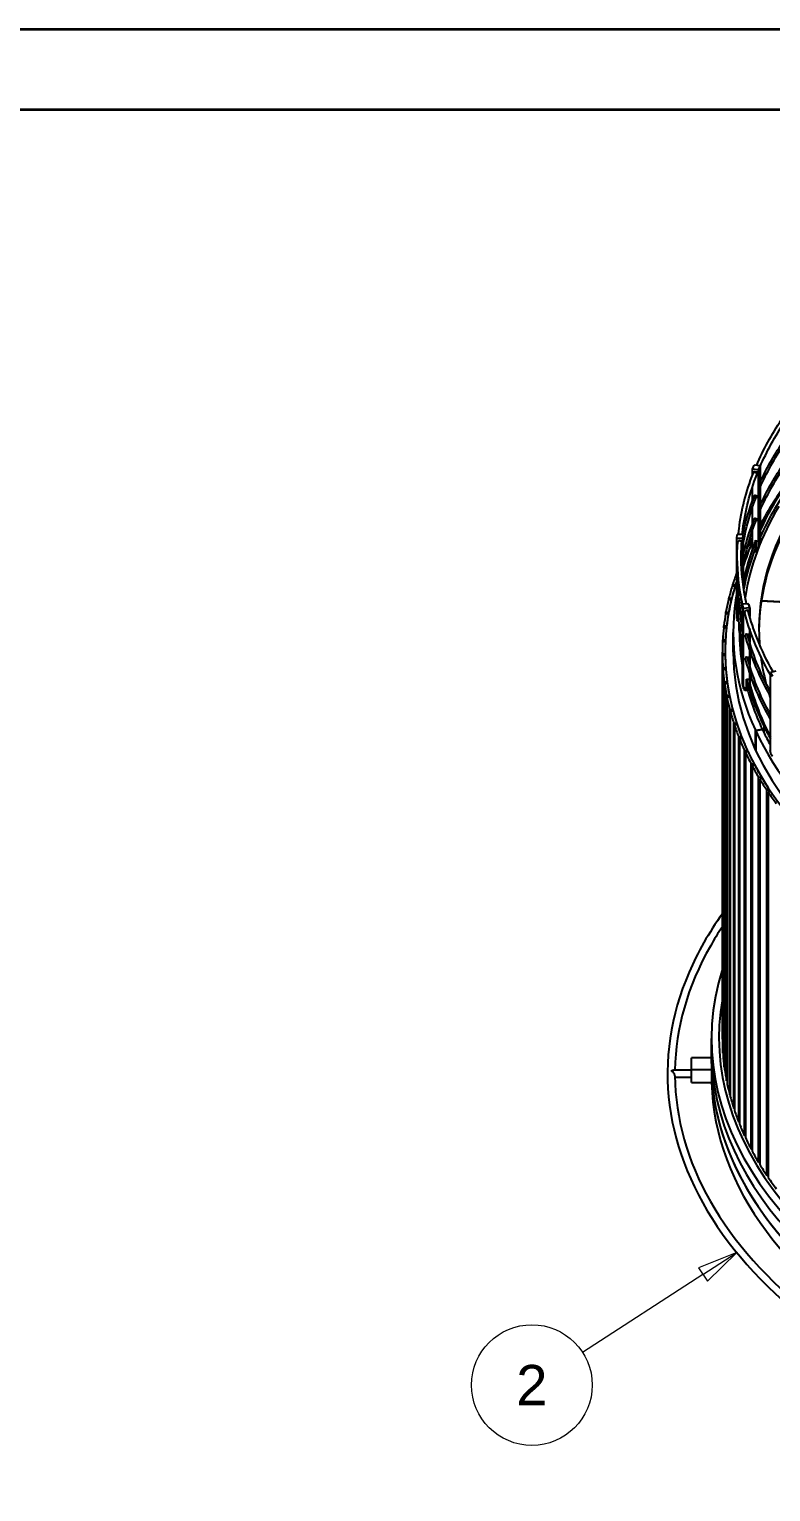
# Model space of a CAD drawing. Header units: millimetres. Extents: x 0 to 89100, y 0 to 63000.
# Drawn here: x 55619 to 62527, y 49368 to 63000 of the extents above; entities that cross this region are included whole.
import ezdxf

# ---------------------------------------------------------------- set-up
doc = ezdxf.new("R2010")
doc.units = ezdxf.units.MM
doc.header["$LTSCALE"] = 150
doc.layers.get('0').update_dxf_attribs({"lineweight": 18})
for name, color, linetype, lineweight in [('Border', 7, 'Continuous', 35), ('Symbol', 7, 'Continuous', 18), ('Visible', 7, 'Continuous', 25), ('Visible Narrow', 7, 'Continuous', 18)]:
    doc.layers.add(name, color=color, linetype=linetype, lineweight=lineweight)
doc.styles.add('Note Text', font='arial.ttf')

# ---------------------------------------------------------------- blocks, each defined once
blk = doc.blocks.new('Borders Bigadan Border')
at = {"layer": 'Border'}
for p, q in [((0, 420), (594, 420)), ((589, 415), (20, 415))]:
    blk.add_line(p, q, dxfattribs=at)
blk = doc.blocks.new('Balloon11')
at = {"layer": 'Symbol'}
for p, q in [((414.734, 343.98), (412.363, 343.042)), ((412.635, 342.622), (414.734, 343.98)), ((412.907, 342.203), (414.734, 343.98)), ((412.363, 343.042), (412.907, 342.203)), ((412.635, 342.622), (405.147, 337.779))]:
    blk.add_line(p, q, dxfattribs=at)
at = {"layer": 'Symbol', "flags": 128}
blk.add_lwpolyline([(412.907, 342.203), (414.734, 343.98), (412.364, 343.042), (412.907, 342.203)], dxfattribs=at)
at = {"layer": 'Symbol'}
blk.add_circle((402.008, 335.748), 3.75, dxfattribs=at)
blk.add_solid([(412.907, 342.203), (414.734, 343.98), (412.364, 343.042), (412.907, 342.203)], dxfattribs=at)
at = {"layer": 'Symbol', "insert": (402.008, 335.748), "char_height": 2.5, "attachment_point": 5, "style": 'Note Text'}
blk.add_mtext('2', dxfattribs=at)

msp = doc.modelspace()

# ---------------------------------------------------------------- linework, layer by layer
at = {"layer": 'Visible'}
for p, q in [((62355.91, 58899.96), (62371.18, 58937.92)), ((62409.24, 58892.81), (62355.91, 58899.96)), ((62355.91, 58841.17), (62355.91, 58899.96)), ((62424.51, 58930.77), (62371.18, 58937.92)), ((62424.51, 58930.77), (62409.24, 58892.81)), ((62409.24, 58892.81), (62409.24, 58872.6)), ((62424, 58927.67), (62409.75, 58892.24)), ((62409.75, 58892.24), (62409.75, 58873.87)), ((62410.09, 58893.08), (62413.74, 58892.59)), ((62410.6, 58894.35), (62412.06, 58894.15)), ((62413.08, 58896.68), (62412.06, 58894.15)), ((62423.59, 58922.83), (62413.08, 58896.68)), ((62415.27, 58896.39), (62413.74, 58892.59)), ((62413.74, 58892.59), (62413.74, 58170.88)), ((62415.27, 58896.39), (62425.78, 58922.54)), ((62423.15, 58925.56), (62424.61, 58925.36)), ((62423.59, 58922.83), (62424.61, 58925.36)), ((62423.66, 58926.82), (62427.31, 58926.33)), ((62424, 58926.78), (62424, 58927.67)), ((62424.51, 58926.71), (62424.51, 58930.77)), ((62425.78, 58922.54), (62427.31, 58926.33)), ((62427.31, 58926.33), (62427.31, 58204.92)), ((62375.45, 58869.05), (62375.13, 58868.98)), ((62382.57, 58876.17), (62409.24, 58872.6)), ((62393.92, 58861.86), (62394.11, 58861.58)), ((62409.24, 58840.76), (62395.25, 58842.63)), ((62395.74, 58843.9), (62409.75, 58842.02)), ((62409.24, 58872.6), (62409.75, 58873.87)), ((62409.75, 58842.02), (62409.24, 58840.76)), ((62409.24, 58840.76), (62409.24, 58651.53)), ((62409.75, 58842.02), (62409.75, 58652.8)), ((62355.91, 58603.88), (62355.91, 58732.34)), ((62372.86, 58651.47), (62372.86, 58648.53)), ((62377.09, 58648.33), (62376.46, 58648.06)), ((62382.57, 58655.11), (62409.24, 58651.53)), ((62388.39, 58643.92), (62388.68, 58643.3)), ((62409.24, 58633.16), (62389.55, 58635.8)), ((62389.9, 58637.09), (62409.75, 58634.43)), ((62409.24, 58651.53), (62409.75, 58652.8)), ((62409.75, 58634.43), (62409.24, 58633.16)), ((62409.24, 58633.16), (62409.24, 58437.2)), ((62409.75, 58634.43), (62409.75, 58438.47)), ((62355.91, 58389.55), (62355.91, 58543.37)), ((62372.86, 58437.14), (62372.86, 58434.2)), ((62377.09, 58433.99), (62376.46, 58433.73)), ((62382.57, 58440.78), (62409.24, 58437.2)), ((62388.39, 58429.59), (62388.68, 58428.97)), ((62409.24, 58418.83), (62389.55, 58421.47)), ((62389.9, 58422.76), (62409.75, 58420.1)), ((62409.24, 58437.2), (62409.75, 58438.47)), ((62409.75, 58420.1), (62409.24, 58418.83)), ((62409.24, 58418.83), (62409.24, 58229.61)), ((62409.75, 58420.1), (62409.75, 58230.87)), ((62209.87, 58252.96), (62212.71, 58291.9)), ((62264.57, 58251.63), (62209.87, 58252.96)), ((62209.87, 57511.38), (62209.87, 58252.96)), ((62267.41, 58290.57), (62212.71, 58291.9)), ((62218.45, 58220.9), (62218.45, 58213.93)), ((62237.22, 58232.09), (62264.57, 58231.42)), ((62267.41, 58290.57), (62264.57, 58251.63)), ((62264.57, 58251.63), (62264.57, 58231.42)), ((62264.57, 58231.42), (62264.66, 58232.72)), ((62267.32, 58287.43), (62264.66, 58251.09)), ((62264.66, 58251.09), (62264.66, 58232.72)), ((62264.73, 58251.96), (62268.47, 58251.87)), ((62264.82, 58253.26), (62266.32, 58253.22)), ((62266.51, 58255.82), (62266.32, 58253.22)), ((62268.47, 58282.64), (62266.51, 58255.82)), ((62267.16, 58285.27), (62268.66, 58285.23)), ((62267.25, 58286.57), (62271, 58286.48)), ((62267.32, 58286.57), (62267.32, 58287.43)), ((62267.41, 58286.57), (62267.41, 58290.57)), ((62268.47, 58282.64), (62268.66, 58285.23)), ((62268.76, 58255.76), (62268.47, 58251.87)), ((62268.47, 58251.87), (62268.47, 57827.04)), ((62268.76, 58255.76), (62270.72, 58282.58)), ((62270.72, 58282.58), (62271, 58286.48)), ((62271, 58286.48), (62271, 57808.42)), ((62355.91, 58158.38), (62355.91, 58329.04)), ((62384.17, 58223.13), (62380.51, 58223.6)), ((62380.72, 58224.14), (62380.72, 58223.57)), ((62384.38, 58223.67), (62380.72, 58224.14)), ((62382.21, 58227.96), (62382.21, 58233.23)), ((62382.21, 58233.23), (62409.24, 58229.61)), ((62382.72, 58233.16), (62382.72, 58229.26)), ((62384.17, 58161.89), (62384.17, 58223.13)), ((62384.38, 58162.43), (62384.38, 58223.67)), ((62391.82, 58231.94), (62391.82, 58169.87)), ((62409.24, 58229.61), (62409.75, 58230.87)), ((62264.57, 58199.58), (62254.48, 58199.83)), ((62254.56, 58201.13), (62264.66, 58200.88)), ((62264.66, 58200.88), (62264.57, 58199.58)), ((62264.57, 58199.58), (62264.57, 58010.36)), ((62264.66, 58200.88), (62264.66, 58011.66)), ((62287.17, 58078.5), (62293.83, 58077.53)), ((62340.67, 58186.73), (62319.7, 58190.26)), ((62328.09, 58206.88), (62347.64, 58203.6)), ((62328.09, 58188.84), (62328.09, 58206.88)), ((62356.28, 58158.33), (62355.91, 58158.38)), ((62397.1, 58126.83), (62372.12, 58130.18)), ((62397.75, 58128.58), (62372.77, 58131.93)), ((62380.28, 58151.82), (62405.15, 58148.48)), ((62406.34, 58151.61), (62381.48, 58154.95)), ((62384.17, 58162.46), (62384.38, 58162.43)), ((62409.24, 58165.31), (62386.68, 58168.33)), ((62387.18, 58169.6), (62409.75, 58166.58)), ((62391.82, 58169.87), (62387.51, 58170.45)), ((62388.01, 58171.71), (62391.82, 58171.2)), ((62409.75, 58166.58), (62409.24, 58165.31)), ((62409.24, 58165.31), (62409.24, 58159.23)), ((62409.75, 58166.58), (62409.75, 58160.56)), ((62252.89, 58010.64), (62264.57, 58010.36)), ((62253.63, 57993.55), (62264.66, 57993.28)), ((62264.57, 57991.99), (62253.69, 57992.25)), ((62264.57, 58010.36), (62264.66, 58011.66)), ((62264.66, 57993.28), (62264.57, 57991.99)), ((62264.57, 57991.99), (62264.57, 57858.78)), ((62264.66, 57993.28), (62264.66, 57857.96)), ((62286.49, 58060.74), (62283.6, 58061.16)), ((62193.49, 57806.92), (62167.64, 57809.56)), ((62172.85, 57809.03), (62172.85, 57826.61)), ((62172.85, 57826.61), (62198.7, 57823.98)), ((62159.02, 57678.72), (62133.02, 57680.81)), ((62137.15, 57697.97), (62163.15, 57695.88)), ((62137.15, 57680.48), (62137.15, 57697.97)), ((62209.87, 57679.2), (62199.76, 57679.71)), ((62200.8, 57686.61), (62209.87, 57686.15)), ((62200.8, 57679.66), (62200.8, 57686.61)), ((67966.35, 57388.43), (62438.84, 57667.63)), ((62439.89, 57674.54), (67967.4, 57395.33)), ((62132.63, 57549.88), (62106.52, 57551.42)), ((62109.57, 57551.24), (62109.57, 57568.66)), ((62109.57, 57568.66), (62135.69, 57567.11)), ((62245.65, 57563.6), (62245.99, 57563.59)), ((62245.99, 57562.29), (62245.72, 57562.3)), ((62245.76, 57561.43), (62245.99, 57561.43)), ((62245.99, 57560.13), (62245.82, 57560.13)), ((62245.99, 57570.09), (62245.99, 57556.77)), ((62263.69, 57588.45), (62263.93, 57588.45)), ((62318.11, 57644.64), (62263.93, 57640.11)), ((62273.61, 57601.54), (62263.93, 57640.11)), ((62263.93, 56898.52), (62263.93, 57640.11)), ((62264.57, 57640.64), (62264.57, 57640.16)), ((62264.66, 57640.22), (62264.66, 57640.17)), ((62327.79, 57606.07), (62273.61, 57601.54)), ((62273.61, 56859.95), (62273.61, 57601.54)), ((62300.7, 57583.6), (62327.79, 57585.86)), ((62318.11, 57644.64), (62327.79, 57606.07)), ((62319.1, 57640.7), (62322.36, 57640.97)), ((62319.43, 57639.41), (62320.46, 57639.5)), ((62320.46, 57635.3), (62320.46, 57639.5)), ((62321.11, 57636.93), (62320.46, 57639.5)), ((62321.11, 57636.93), (62327.77, 57610.36)), ((62323.33, 57637.11), (62322.36, 57640.97)), ((62322.92, 57554.92), (62327.47, 57555.3)), ((62327.79, 57554.02), (62323.27, 57553.64)), ((62330, 57610.54), (62323.33, 57637.11)), ((62327.39, 57607.7), (62328.42, 57607.79)), ((62327.47, 57555.3), (62327.79, 57554.02)), ((62327.71, 57606.41), (62330.97, 57606.69)), ((62327.77, 57610.36), (62328.42, 57607.79)), ((62327.79, 57606.07), (62327.79, 57585.86)), ((62327.79, 57554.02), (62327.79, 57537.16)), ((62330, 57610.54), (62330.97, 57606.69)), ((62330.97, 57606.69), (62330.97, 57525.9)), ((62114.37, 57420.57), (62088.18, 57421.57)), ((62090.14, 57438.85), (62116.34, 57437.86)), ((62090.14, 57421.49), (62090.14, 57438.85)), ((62216.61, 57511.22), (62209.87, 57511.38)), ((62210.15, 57507.93), (62210.15, 57511.37)), ((62210.15, 57507.93), (62212.4, 57507.87)), ((62212.4, 57507.87), (62212.4, 57511.32)), ((62212.65, 57511.31), (62212.4, 57507.87)), ((62214.53, 57487.55), (62215.83, 57505.29)), ((62230.52, 57487.16), (62214.53, 57487.55)), ((62214.53, 57487.55), (62214.53, 57485.72)), ((62230.68, 57485.32), (62214.53, 57485.72)), ((62216.02, 57507.89), (62215.83, 57505.29)), ((62216.02, 57511.23), (62216.02, 57507.89)), ((62216.02, 57507.89), (62228.89, 57507.57)), ((62228.64, 57510.92), (62216.61, 57511.22)), ((62233.64, 57397.02), (62233.64, 57453.77)), ((62247.82, 57525.84), (62253.16, 57525.71)), ((62253.38, 57524.41), (62247.9, 57524.54)), ((62255.88, 57510.26), (62248.9, 57510.43)), ((62249.16, 57507.08), (62256.49, 57506.9)), ((62260.32, 57486.44), (62250.81, 57486.67)), ((62260.68, 57484.59), (62250.97, 57484.83)), ((62327.79, 57414.17), (62327.79, 57364.8)), ((62330.97, 57404.83), (62330.97, 57282.92)), ((62104.25, 57290.97), (62078.01, 57291.41)), ((62078.89, 57291.4), (62078.89, 57308.73)), ((62078.89, 57308.73), (62105.13, 57308.28)), ((62177.02, 57194.93), (62177.02, 57375.58)), ((62290.9, 57349.02), (62291.58, 57348.73)), ((62300.7, 57362.53), (62327.79, 57364.8)), ((62313.03, 57346.5), (62327.47, 57347.71)), ((62327.79, 57346.42), (62313.37, 57345.22)), ((62327.47, 57347.71), (62327.79, 57346.42)), ((62327.79, 57346.42), (62327.79, 57293.65)), ((62075.77, 53603.37), (62075.77, 57194.93)), ((62075.83, 57178.45), (62102.08, 57178.56)), ((62075.83, 53586.89), (62075.83, 57178.45)), ((62102.29, 57161.24), (62076.04, 57161.13)), ((62076.04, 57161.13), (62076.04, 53569.57)), ((62102.08, 57178.56), (62102.08, 57161.24)), ((62290.96, 57134.62), (62291.58, 57134.37)), ((62300.7, 57148.2), (62327.79, 57150.47)), ((62313.03, 57132.17), (62327.47, 57133.38)), ((62327.79, 57132.09), (62313.37, 57130.89)), ((62327.47, 57133.38), (62327.79, 57132.09)), ((62327.79, 57225.35), (62327.79, 57150.47)), ((62327.79, 57132.09), (62327.79, 57079.32)), ((62330.97, 57215.67), (62330.97, 57068.59)), ((62080.97, 57048.2), (62107.19, 57048.85)), ((62080.97, 53456.63), (62080.97, 57048.2)), ((62108.49, 57031.55), (62082.27, 57030.89)), ((62082.27, 57030.89), (62082.27, 53439.33)), ((62107.19, 57048.85), (62107.19, 57031.52)), ((62327.79, 57011.02), (62327.79, 56942.87)), ((62330.97, 57001.34), (62330.97, 56861.43)), ((62574.87, 57015.27), (62523.07, 57005.03)), ((62544.94, 56968.16), (62523.07, 57005.03)), ((62523.07, 56263.44), (62523.07, 57005.03)), ((62094.29, 56918.14), (62120.46, 56919.34)), ((62094.29, 53326.57), (62094.29, 56918.14)), ((62122.84, 56902.08), (62096.68, 56900.87)), ((62096.68, 56900.87), (62096.68, 53309.31)), ((62120.46, 56919.34), (62120.46, 56901.97)), ((62264.9, 56894.67), (62263.93, 56898.52)), ((62264.9, 56894.67), (62264.9, 56887.32)), ((62264.9, 56887.32), (62272.64, 56856.46)), ((62273.61, 56859.95), (62272.64, 56863.81)), ((62272.64, 56856.46), (62272.64, 56863.81)), ((62272.64, 56856.46), (62274.87, 56856.65)), ((62280.29, 56860.51), (62273.61, 56859.95)), ((62274.87, 56856.65), (62274.87, 56860.06)), ((62278.69, 56860.38), (62278.69, 56856.53)), ((62278.69, 56856.53), (62279.66, 56852.67)), ((62279.01, 56860.41), (62279.01, 56857.08)), ((62279.01, 56857.08), (62305.68, 56859.31)), ((62279.01, 56857.08), (62279.66, 56854.51)), ((62284.07, 56836.94), (62279.66, 56854.51)), ((62279.66, 56852.67), (62284.07, 56835.1)), ((62304.81, 56862.56), (62280.29, 56860.51)), ((62300.33, 56940.57), (62327.79, 56942.87)), ((62300.33, 56876.27), (62300.33, 56940.57)), ((62300.61, 56878.49), (62300.33, 56878.46)), ((62300.33, 56877.59), (62300.83, 56877.63)), ((62301.17, 56876.34), (62300.33, 56876.27)), ((62308.38, 56924.65), (62308.38, 56941.25)), ((62308.7, 56941.27), (62308.7, 56923.44)), ((62321.04, 56879.32), (62327.47, 56879.86)), ((62327.79, 56878.57), (62321.41, 56878.04)), ((62327.79, 56864.49), (62325.47, 56864.29)), ((62326.44, 56861.05), (62330.97, 56861.43)), ((62327.47, 56879.86), (62327.79, 56878.57)), ((62327.79, 56878.57), (62327.79, 56864.49)), ((62330.97, 56865.37), (62332.23, 56865.48)), ((62330.97, 56863.54), (62332.23, 56863.64)), ((62336.02, 56841.29), (62330.97, 56861.43)), ((62332.64, 56865.51), (62332.23, 56865.48)), ((62332.23, 56863.64), (62332.64, 56863.68)), ((62115.78, 56788.44), (62141.86, 56790.19)), ((62115.78, 53196.88), (62115.78, 56788.44)), ((62145.33, 56772.99), (62119.25, 56771.24)), ((62119.25, 56771.24), (62119.25, 53179.67)), ((62141.86, 56790.19), (62141.86, 56772.76)), ((62311.21, 56839.21), (62284.07, 56836.94)), ((62311.71, 56837.42), (62284.07, 56835.1)), ((62284.07, 56836.94), (62284.07, 56835.1)), ((62336.02, 56841.29), (62332.57, 56841)), ((62336.02, 56839.45), (62333.13, 56839.21)), ((62336.02, 56839.45), (62336.02, 56841.29)), ((62145.42, 56659.28), (62171.37, 56661.58)), ((62145.42, 53067.72), (62145.42, 56659.28)), ((62175.92, 56644.46), (62149.97, 56642.16)), ((62149.97, 56642.16), (62149.97, 53050.6)), ((62171.37, 56661.58), (62171.37, 56644.06)), ((62183.16, 56530.83), (62208.94, 56533.67)), ((62183.16, 52939.26), (62183.16, 56530.83)), ((62214.57, 56516.66), (62188.78, 56513.82)), ((62188.78, 56513.82), (62188.78, 52922.25)), ((62208.94, 56533.67), (62208.94, 56516.04)), ((62383.74, 56465.54), (62447.79, 56475.45)), ((62383.74, 56284.89), (62383.74, 56465.54)), ((62450.96, 56468.77), (62386.85, 56458.85)), ((62386.85, 56458.85), (62386.85, 56278.2)), ((62464.56, 56509.9), (62460.95, 56509.32)), ((62460.95, 56509.32), (62460.95, 56448.08)), ((62460.95, 56448.08), (62461.21, 56448.12)), ((62464.82, 56509.37), (62461.21, 56508.78)), ((62461.21, 56508.78), (62461.21, 56447.54)), ((62464.56, 56509.33), (62464.56, 56509.9)), ((62228.95, 56403.25), (62254.54, 56406.63)), ((62228.95, 52811.69), (62228.95, 56403.25)), ((62261.23, 56389.75), (62235.64, 56386.37)), ((62235.64, 56386.37), (62235.64, 52794.8)), ((62254.54, 56406.63), (62254.54, 56388.86)), ((62282.74, 56276.72), (62308.1, 56280.63)), ((62282.74, 52685.16), (62282.74, 56276.72)), ((62315.85, 56263.9), (62290.49, 56259.99)), ((62290.49, 56259.99), (62290.49, 52668.42)), ((62308.1, 56280.63), (62308.1, 56262.71)), ((62386.85, 56282.31), (62385.07, 56282.04)), ((62523.07, 56277.16), (62518.54, 56276.26)), ((62518.54, 56276.26), (62523.07, 56268.62)), ((62518.54, 56276.26), (62518.54, 56274.42)), ((62518.54, 56274.42), (62523.07, 56266.79)), ((62525.26, 56259.76), (62523.07, 56263.44)), ((62525.26, 56259.76), (62525.26, 56252.41)), ((62525.26, 56252.41), (62542.75, 56222.91)), ((62344.45, 56151.4), (62369.55, 56155.84)), ((62344.45, 52559.83), (62344.45, 56151.4)), ((62378.34, 56139.28), (62353.25, 56134.84)), ((62353.25, 56134.84), (62353.25, 52543.27)), ((62369.55, 56155.84), (62369.55, 56137.73)), ((62414, 56027.45), (62438.8, 56032.42)), ((62438.8, 56032.42), (62438.8, 56014.09)), ((62414, 52435.89), (62414, 56027.45)), ((62448.63, 56016.06), (62423.83, 56011.09)), ((62423.83, 56011.09), (62423.83, 52419.52)), ((62491.3, 55905.05), (62515.77, 55910.53)), ((62491.3, 52313.48), (62491.3, 55905.05)), ((62526.63, 55894.38), (62502.16, 55888.9)), ((62515.77, 55910.53), (62515.77, 55891.95)), ((62502.16, 55888.9), (62502.16, 52297.34)), ((61974.52, 53480.9), (61974.52, 53591.12)), ((62076.04, 53586.89), (62075.83, 53586.89)), ((61974.52, 53358.42), (61974.52, 53480.9)), ((61974.52, 53480.9), (61974.52, 53358.42)), ((62082.27, 53456.66), (62080.97, 53456.63)), ((61974.52, 53412.55), (61787.02, 53412.55)), ((61787.02, 53304.29), (61787.02, 53412.55)), ((61787.02, 53304.29), (61975.21, 53304.29)), ((61787.02, 53181.82), (61787.02, 53304.29)), ((61975.21, 53304.29), (61975.21, 53181.82)), ((62096.68, 53326.68), (62094.29, 53326.57)), ((61787.02, 53298.62), (61619.46, 53298.62)), ((61787.02, 53229.62), (61634.29, 53229.62)), ((61787.02, 53181.82), (61975.21, 53181.82)), ((62119.25, 53197.11), (62115.78, 53196.88)), ((62149.97, 53068.12), (62145.42, 53067.72)), ((62188.78, 52939.88), (62183.16, 52939.26)), ((62235.64, 52812.57), (62228.95, 52811.69)), ((62290.49, 52686.35), (62282.74, 52685.16)), ((62353.25, 52561.39), (62344.45, 52559.83)), ((62423.83, 52437.86), (62414, 52435.89)), ((62502.16, 52315.92), (62491.3, 52313.48))]:
    msp.add_line(p, q, dxfattribs=at)
for centre, major_axis, ratio, start_param, end_param in [((62382.57, 58860.25), (-18.09, 7.28), 0.79533791, 5.02196836, 6.68886147), ((62380.14, 58853.77), (-16.88, 6.56), 0.79669523, 3.14159265, 6.28318531), ((62381.29, 58856.73), (-16.87, 6.58), 0.79653999, 3.0322565, 6.39424056), ((62383.08, 58861.52), (-18.09, 7.28), 0.79533791, 0.04398434, 0.4009542), ((62381.29, 58856.73), (-14.6, 5.7), 0.79653999, 3.70594012, 5.72382251), ((62381.29, 58856.73), (-14.33, 5.58), 0.79661768, 4.01191414, 5.41286382), ((62381.96, 58862.56), (18.09, -7.28), 0.79533791, 0.78247446, 1.34563411), ((68289.52, 57458.25), (-6055.87, 0), 0.57735027, 5.87377806, 6.02960104), ((68289.52, 57458.25), (-6052.12, 0), 0.57735027, 5.87378101, 6.03200301), ((68289.52, 57375.58), (-6112.5, 0), 0.57735027, 5.86583774, 5.99602453), ((68289.52, 57397.02), (-6052.12, 0), 0.57735027, 5.87228441, 6.03200301), ((62380.14, 58639.44), (-9.4, 3.65), 0.79669523, 3.14159265, 6.28318531), ((62382.57, 58645.92), (-10.44, 4.2), 0.79533791, 5.02196836, 6.76870536), ((62381.29, 58642.4), (-9.4, 3.67), 0.79653999, 2.94368548, 6.48281159), ((62383.08, 58647.19), (-10.44, 4.2), 0.79533791, 0.07628892, 0.48125589), ((62381.29, 58642.4), (7.55, -2.94), 0.79653999, 0.38916525, 2.75575903), ((62381.29, 58642.4), (-7.34, 2.86), 0.79661768, 3.83316748, 5.59161048), ((62381.96, 58648.23), (10.44, -4.2), 0.79533791, 1.00121473, 1.16986252), ((68289.52, 57408.04), (-6022.5, 0), 0.57735027, 5.94790763, 6.19834979), ((62380.14, 58425.11), (-9.4, 3.65), 0.79669523, 3.14159265, 6.28318531), ((62382.57, 58431.59), (-10.44, 4.2), 0.79533791, 5.02196836, 6.76870536), ((62381.29, 58428.07), (-9.4, 3.67), 0.79653999, 2.94368548, 6.48281159), ((62383.08, 58432.86), (-10.44, 4.2), 0.79533791, 0.07628892, 0.48125589), ((62381.29, 58428.07), (7.55, -2.94), 0.79653999, 0.38916525, 2.75575903), ((62381.29, 58428.07), (7.34, -2.86), 0.79661768, 0.69157483, 2.45001783), ((62381.96, 58433.9), (10.44, -4.2), 0.79533791, 1.00121473, 1.16986252), ((68289.52, 57408.04), (-5872.5, 0), 0.57735027, 5.96205014, 6.32455277), ((68289.52, 57375.58), (-5872.5, 0), 0.57735027, 5.96205014, 6.278399), ((68289.52, 57194.93), (-6213.75, 0), 0.57735027, 5.92973971, 5.94519997), ((62237.22, 58216.17), (-19.45, 1.42), 0.81577223, 4.77187544, 6.68450017), ((62237.31, 58217.47), (-19.45, 1.42), 0.81577223, 0.04091461, 0.39916536), ((62235.88, 58218.37), (19.45, -1.42), 0.81577223, 0.53238154, 1.10244313), ((68289.52, 57458.25), (-6055.87, 0), 0.57735027, 6.06250018, 6.17205179), ((68289.52, 57458.25), (-6052.12, 0), 0.57735027, 6.06250018, 6.17774975), ((68289.52, 57375.58), (-6112.5, 0), 0.57735027, 6.04065475, 6.10759946), ((68289.52, 57194.93), (-6213.75, 0), 0.57735027, 5.98176476, 5.99722815), ((68289.52, 57458.25), (-6055.87, 0), 0.57735027, 6.05975333, 6.06234132), ((68289.52, 57458.25), (-6052.12, 0), 0.57735027, 6.05975626, 6.06234132), ((68289.52, 57397.02), (-6052.12, 0), 0.57735027, 6.06250018, 6.17224427), ((68289.52, 57194.93), (-6187.5, 0), 0.57735027, 6.01650668, 6.04209124), ((68289.52, 57194.93), (-6187.5, 0), 0.57735027, 6.01650668, 6.0335369), ((68289.52, 57194.93), (-6213.75, 0), 0.57735027, 6.00205615, 6.0093789), ((68289.52, 57397.02), (-6052.12, 0), 0.57735027, 6.05679464, 6.06234132), ((68289.52, 57194.93), (-6187.5, 0), 0.57735027, 6.03838539, 6.04209124), ((68289.52, 57194.93), (-6187.5, 0), 0.57735027, 6.09620244, 9.61687617), ((68289.52, 57194.93), (-6213.75, 0), 0.57735027, 6.11101312, 6.14250411), ((68289.52, 57194.93), (-6187.5, 0), 0.57735027, 6.11102337, 6.14249387), ((68289.52, 57194.93), (-6213.75, 0), 0.57735027, 6.07505378, 6.10618512), ((68289.52, 57194.93), (-6187.5, 0), 0.57735027, 6.09620244, 6.10617488), ((68289.52, 57194.93), (-6213.75, 0), 0.57735027, 6.14733211, 6.1788231), ((68289.52, 57194.93), (-6187.5, 0), 0.57735027, 6.14734236, 6.17881286), ((68289.52, 57375.58), (-6112.5, 0), 0.57735027, 6.19690044, 6.5440031), ((68289.52, 57375.58), (-6112.5, 0), 0.57735027, 6.17946284, 6.19493725), ((68289.52, 57194.93), (-6213.75, 0), 0.57735027, 6.1836511, 6.21514209), ((68289.52, 57194.93), (-6187.5, 0), 0.57735027, 6.18366135, 6.21513185), ((68289.52, 57397.02), (-6052.12, 0), 0.57735027, 6.23221163, 6.23246092), ((62300.7, 57567.67), (-18.91, -4.75), 0.80805733, 4.51229737, 6.68377718), ((62300.38, 57568.96), (-18.91, -4.75), 0.80805733, 0.04207225, 0.39850279), ((62298.68, 57569.69), (18.91, 4.75), 0.80805733, 0.27280347, 0.8402908), ((68289.52, 57194.93), (-6213.75, 0), 0.57735027, 6.2199701, 6.25146108), ((68289.52, 57194.93), (-6187.5, 0), 0.57735027, 6.21998034, 6.25145084), ((68289.52, 57397.02), (-6055.87, 0), 0.57735027, 0, 0.10005922), ((68289.52, 57458.25), (-6055.87, 0), 0.57735027, 0.0012963, 0.10005922), ((68289.52, 57458.25), (-6052.12, 0), 0.57735027, 0.01208679, 0.093685), ((68289.52, 57194.93), (-6213.75, 0), 0.57735027, 6.25628909, 6.28778007), ((68289.52, 57194.93), (-6187.5, 0), 0.57735027, 6.25629933, 6.28776983), ((62300.7, 57353.34), (-10.91, -2.74), 0.80805733, 4.51229737, 6.76815759), ((62300.38, 57354.63), (-10.91, -2.74), 0.80805733, 0.07296845, 0.48217535), ((62298.68, 57355.36), (10.91, 2.74), 0.80805733, 0.49154374, 0.66605129), ((68289.52, 57194.93), (-6213.75, 0), 0.57735027, 0.00942277, 0.04091375), ((68289.52, 57194.93), (-6187.5, 0), 0.57735027, 0.00943301, 0.04090351), ((68289.52, 57194.93), (-6112.5, 0), 0.57735027, 0, 1.36527242), ((62300.7, 57139.01), (-10.91, -2.74), 0.80805733, 4.51229737, 6.76815759), ((62300.38, 57140.3), (-10.91, -2.74), 0.80805733, 0.07296845, 0.48217535), ((62298.68, 57141.03), (10.91, 2.74), 0.80805733, 0.49154374, 0.66605129), ((68289.52, 57408.04), (-5872.5, 0), 0.57735027, 0.07507229, 0.14920143), ((68289.52, 57194.93), (-6213.75, 0), 0.57735027, 0.04574176, 0.07723274), ((68289.52, 57194.93), (-6187.5, 0), 0.57735027, 0.045752, 0.0772225), ((68289.52, 57194.93), (-6213.75, 0), 0.57735027, 0.08206075, 0.11355173), ((68289.52, 57194.93), (-6187.5, 0), 0.57735027, 0.08207099, 0.11354149), ((68289.52, 57397.02), (-6055.87, 0), 0.57735027, 0.14854522, 0.27485501), ((68289.52, 57458.25), (-6055.87, 0), 0.57735027, 0.14860765, 0.27485501), ((68289.52, 57458.25), (-6052.12, 0), 0.57735027, 0.14861057, 0.27485501), ((68289.52, 57408.04), (-6022.5, 0), 0.57735027, 0.14586129, 0.29264802), ((68289.52, 57375.58), (-6022.5, 0), 0.57735027, 0.14776, 0.19678278), ((68289.52, 57194.93), (-6213.75, 0), 0.57735027, 0.11837974, 0.14987072), ((68289.52, 57194.93), (-6187.5, 0), 0.57735027, 0.11838998, 0.14986048), ((68289.52, 57408.04), (-5872.5, 0), 0.57735027, 0.17745499, 0.19033929), ((68289.52, 57194.93), (-6213.75, 0), 0.57735027, 0.15469873, 0.18618971), ((68289.52, 57194.93), (-6187.5, 0), 0.57735027, 0.15470897, 0.18617947), ((68289.52, 57194.93), (-6213.75, 0), 0.57735027, 0.19101772, 0.2225087), ((68289.52, 57194.93), (-6187.5, 0), 0.57735027, 0.19102796, 0.22249846), ((68289.52, 57375.58), (-6112.5, 0), 0.57735027, 0.26278098, 0.60988364), ((68289.52, 57458.25), (-6055.87, 0), 0.57735027, 0.27501386, 0.31041643), ((68289.52, 57397.02), (-6055.87, 0), 0.57735027, 0.27501386, 0.31041643), ((68289.52, 57458.25), (-6052.12, 0), 0.57735027, 0.27501386, 0.30847903), ((68289.52, 57194.93), (-6213.75, 0), 0.57735027, 0.22733671, 0.25882769), ((68289.52, 57194.93), (-6187.5, 0), 0.57735027, 0.22734695, 0.25881745), ((68289.52, 57194.93), (-6213.75, 0), 0.57735027, 0.2636557, 0.29514668), ((68289.52, 57194.93), (-6187.5, 0), 0.57735027, 0.26366594, 0.29513644), ((68289.52, 57194.93), (-6213.75, 0), 0.57735027, 0.29997469, 0.33146567), ((68289.52, 57194.93), (-6187.5, 0), 0.57735027, 0.29998493, 0.33145543), ((68289.52, 57194.93), (-6213.75, 0), 0.57735027, 0.33629368, 0.36778466), ((68289.52, 57194.93), (-6187.5, 0), 0.57735027, 0.33630392, 0.36777442), ((68289.52, 57194.93), (-6213.75, 0), 0.57735027, 0.37261267, 0.40410365), ((68289.52, 53591.12), (-6315, 0), 0.57735027, 6.10387394, 8.33792249), ((68289.52, 53603.37), (-6245.17, 0), 0.57735027, 6.18282714, 8.33444409), ((68289.52, 53603.37), (-6213.75, 0), 0.57735027, 0, 0.00459476), ((68289.52, 53480.9), (-6315, 0), 0.57735027, 0, 2.05473718), ((68289.52, 53480.9), (-6315, 0), 0.57735027, 0, 2.05473718), ((68289.52, 53480.9), (-6315, 0), 0.57735027, 0, 2.05473718), ((68289.52, 53603.37), (-6213.75, 0), 0.57735027, 0.00942277, 0.04091375), ((68289.52, 53603.37), (-6213.75, 0), 0.57735027, 0.04574176, 0.07723274), ((68289.52, 53358.42), (-6315, 0), 0.57735027, 0, 1.56598504), ((68289.52, 53358.42), (-6315, 0), 0.57735027, 0, 1.56598504), ((68289.52, 53358.42), (-6315, 0), 0.57735027, 0.01484615, 1.55595018), ((68289.52, 53603.37), (-6213.75, 0), 0.57735027, 0.08206075, 0.11355173), ((68289.52, 53235.95), (-6315, 0), 0.57735027, 0.01484615, 1.55208977), ((68289.52, 53603.37), (-6213.75, 0), 0.57735027, 0.11837974, 0.14987072), ((68289.52, 53603.37), (-6213.75, 0), 0.57735027, 0.15469873, 0.18618971), ((68289.52, 53603.37), (-6213.75, 0), 0.57735027, 0.19101772, 0.2225087), ((68289.52, 53603.37), (-6213.75, 0), 0.57735027, 0.22733671, 0.25882769), ((68289.52, 53603.37), (-6213.75, 0), 0.57735027, 0.2636557, 0.29514668), ((68289.52, 53603.37), (-6213.75, 0), 0.57735027, 0.29997469, 0.33146567), ((68289.52, 53603.37), (-6213.75, 0), 0.57735027, 0.33629368, 0.36778466), ((68289.52, 53603.37), (-6213.75, 0), 0.57735027, 0.37261267, 0.40410365)]:
    msp.add_ellipse(centre, major_axis=major_axis, ratio=ratio, start_param=start_param, end_param=end_param, dxfattribs=at)
for points, knots in [([(62393.71, 58934.9), (62456.08, 59080.52), (62534.54, 59223.74), (62657.69, 59406.97), (62688.46, 59450.18), (62720.71, 59493.01)], [4.361748711, 4.361748711, 4.361748711, 4.361748711, 4.489478764, 4.489478764, 4.529312437, 4.529312437, 4.529312437, 4.529312437]), ([(62427.31, 58921.34), (62488.69, 59064.52), (62565.94, 59205.52), (62686.82, 59385.38), (62716.6, 59427.23), (62747.78, 59468.75)], [4.36195805, 4.36195805, 4.36195805, 4.36195805, 4.489478764, 4.489478764, 4.528535385, 4.528535385, 4.528535385, 4.528535385]), ([(62427.31, 58776.43), (62484.78, 58901.28), (62554.19, 59024.25), (62663.96, 59187.57), (62694.3, 59230.21), (62726.08, 59272.48)], [4.37910318, 4.37910318, 4.37910318, 4.37910318, 4.489478764, 4.489478764, 4.528884443, 4.528884443, 4.528884443, 4.528884443]), ([(62427.31, 58727.19), (62487.67, 58865.01), (62562.69, 59000.73), (62680.25, 59175.65), (62710.11, 59217.63), (62741.38, 59259.26)], [4.366997281, 4.366997281, 4.366997281, 4.366997281, 4.489478764, 4.489478764, 4.528540992, 4.528540992, 4.528540992, 4.528540992]), ([(62427.31, 58562.1), (62484.78, 58686.95), (62554.19, 58809.92), (62663.96, 58973.24), (62694.3, 59015.88), (62726.08, 59058.15)], [4.37910318, 4.37910318, 4.37910318, 4.37910318, 4.489478764, 4.489478764, 4.528884443, 4.528884443, 4.528884443, 4.528884443]), ([(62427.31, 58512.86), (62487.67, 58650.68), (62562.69, 58786.4), (62680.25, 58961.32), (62710.11, 59003.3), (62741.38, 59044.93)], [4.366997281, 4.366997281, 4.366997281, 4.366997281, 4.489478764, 4.489478764, 4.528540992, 4.528540992, 4.528540992, 4.528540992]), ([(62225.3, 58291.59), (62226.99, 58308.55), (62228.9, 58325.49), (62252.81, 58516.71), (62297.07, 58690), (62363.26, 58860.33)], [4.920857282, 4.920857282, 4.920857282, 4.920857282, 4.935299197, 4.935299197, 5.083906008, 5.083906008, 5.083906008, 5.083906008]), ([(62261.62, 58290.71), (62263.21, 58306.46), (62264.99, 58322.2), (62288.38, 58509.17), (62331.87, 58679.53), (62397.02, 58847.21)], [4.921643, 4.921643, 4.921643, 4.921643, 4.935299197, 4.935299197, 5.083906008, 5.083906008, 5.083906008, 5.083906008]), ([(62264.67, 57640.17), (62251.51, 57699.49), (62240.96, 57759.02), (62215.16, 57953.28), (62210.68, 58088.52), (62219.63, 58223.45)], [4.735814239, 4.735814239, 4.735814239, 4.735814239, 4.786692386, 4.786692386, 4.9015186, 4.9015186, 4.9015186, 4.9015186]), ([(62301.11, 57643.22), (62287.67, 57703.12), (62276.95, 57763.22), (62251.56, 57954.39), (62247.07, 58085.88), (62255.52, 58217.11)], [4.73441858, 4.73441858, 4.73441858, 4.73441858, 4.786692386, 4.786692386, 4.900381019, 4.900381019, 4.900381019, 4.900381019]), ([(62263.93, 57468.1), (62254.73, 57513.77), (62247.08, 57559.54), (62227.76, 57705.05), (62221.89, 57805.04), (62223.41, 57905)], [4.747433895, 4.747433895, 4.747433895, 4.747433895, 4.786692386, 4.786692386, 4.872030408, 4.872030408, 4.872030408, 4.872030408]), ([(62263.93, 57253.77), (62254.73, 57299.44), (62247.08, 57345.21), (62224.39, 57516.05), (62219.39, 57641.58), (62226.01, 57766.89)], [4.747433895, 4.747433895, 4.747433895, 4.747433895, 4.786692386, 4.786692386, 4.893725089, 4.893725089, 4.893725089, 4.893725089]), ([(62263.93, 57586.78), (62262.91, 57593.87), (62261.93, 57600.96), (62256.34, 57643.09), (62252.6, 57678.18), (62249.79, 57713.3)], [4.7805613383, 4.7805613383, 4.7805613383, 4.7805613383, 4.786692386, 4.786692386, 4.8170008996, 4.8170008996, 4.8170008996, 4.8170008996]), ([(62263.93, 57372.45), (62262.91, 57379.54), (62261.93, 57386.63), (62252.93, 57454.43), (62247.63, 57515.26), (62245.09, 57576.13)], [4.7805613383, 4.7805613383, 4.7805613383, 4.7805613383, 4.786692386, 4.786692386, 4.8391928789, 4.8391928789, 4.8391928789, 4.8391928789]), ([(62523.07, 56982.83), (62463.25, 57087.41), (62411.9, 57193.67), (62334.13, 57389.7), (62304.92, 57479.09), (62281.74, 57569.03)], [4.544230422, 4.544230422, 4.544230422, 4.544230422, 4.638085575, 4.638085575, 4.715446278, 4.715446278, 4.715446278, 4.715446278]), ([(62549.18, 57010.19), (62492.45, 57110.32), (62443.64, 57211.89), (62368.84, 57400.46), (62340.43, 57487.16), (62317.78, 57574.33)], [4.547072154, 4.547072154, 4.547072154, 4.547072154, 4.638085575, 4.638085575, 4.714354684, 4.714354684, 4.714354684, 4.714354684]), ([(62523.07, 56784.73), (62466.4, 56885.04), (62417.55, 56986.86), (62341.95, 57177.43), (62313, 57265.9), (62289.97, 57354.9)], [4.547904423, 4.547904423, 4.547904423, 4.547904423, 4.638085575, 4.638085575, 4.714927384, 4.714927384, 4.714927384, 4.714927384]), ([(62523.07, 56826.26), (62474.25, 56915.55), (62431.67, 57005.96), (62361.26, 57183.48), (62332.74, 57270.49), (62310.01, 57358)], [4.557432335, 4.557432335, 4.557432335, 4.557432335, 4.638085575, 4.638085575, 4.714361137, 4.714361137, 4.714361137, 4.714361137]), ([(62523.07, 56570.4), (62466.4, 56670.71), (62417.55, 56772.52), (62341.95, 56963.1), (62313, 57051.57), (62289.97, 57140.57)], [4.547904423, 4.547904423, 4.547904423, 4.547904423, 4.638085575, 4.638085575, 4.714927384, 4.714927384, 4.714927384, 4.714927384]), ([(62523.07, 56611.93), (62474.25, 56701.22), (62431.67, 56791.63), (62361.26, 56969.15), (62332.74, 57056.16), (62310.01, 57143.67)], [4.557432335, 4.557432335, 4.557432335, 4.557432335, 4.638085575, 4.638085575, 4.714361137, 4.714361137, 4.714361137, 4.714361137]), ([(62075.77, 54755.39), (61949.51, 54578.44), (61845.66, 54395.89), (61591.94, 53806.71), (61530.17, 53386.48), (61637.48, 52558.4), (61805.33, 52150.93), (62352.93, 51385.33), (62734.35, 51027.61), (63672.57, 50399.08), (64229.89, 50128.67), (65463.03, 49703.22), (66138.63, 49548.25), (67277.11, 49402.75), (67724.62, 49372.23), (68172.91, 49367.73)], [3.53621492, 3.53621492, 3.53621492, 3.53621492, 3.68330528, 3.68330528, 4.0016656, 4.0016656, 4.31861336, 4.31861336, 4.63830917, 4.63830917, 4.95914672, 4.95914672, 5.2799455, 5.2799455, 5.48040872, 5.48040872, 5.48040872, 5.48040872]), ([(62075.77, 54633.96), (62035.99, 54574.38), (61998.82, 54514.25), (61751.84, 54080.63), (61640.43, 53689.82), (61634.29, 53298.62)], [3.559135621, 3.559135621, 3.559135621, 3.559135621, 3.609281953, 3.609281953, 3.917918245, 3.917918245, 3.917918245, 3.917918245]), ([(61599.52, 53292.28), (61599.52, 53292.29), (61599.53, 53292.29), (61603.21, 53294.42), (61606.92, 53296.07), (61613.58, 53298.09), (61616.62, 53298.62), (61619.46, 53298.62)], [-20.73587661, -20.73587661, -20.73587661, -20.73587661, -20.73063816, -20.73063816, -18.19110062, -18.19110062, -15.99636507, -15.99636507, -15.99636507, -15.99636507]), ([(61634.1, 53244.4), (61634.08, 53246.97), (61633.63, 53249.73), (61631.84, 53255.93), (61630.39, 53259.3), (61626.28, 53266.87), (61623.4, 53270.96), (61617.22, 53278.3), (61613.88, 53281.62), (61606.9, 53287.54), (61603.21, 53290.15), (61599.53, 53292.28), (61599.52, 53292.28), (61599.52, 53292.28)], [-8.79196748, -8.79196748, -8.79196748, -8.79196748, -7.52618847, -7.52618847, -6.03990766, -6.03990766, -4.05404115, -4.05404115, -2.07618843, -2.07618843, 0, 0, 0.00428947, 0.00428947, 0.00428947, 0.00428947]), ([(61634.1, 53244.4), (61637.66, 52848.26), (61749.17, 52452.3), (62179.44, 51696.88), (62498.3, 51337.67), (63313.99, 50692.09), (63810.64, 50405.86), (64933.55, 49935.11), (65559.63, 49750.65), (66849.22, 49507.62), (67509.38, 49443.52), (68171.39, 49436.75)], [3.93217438, 3.93217438, 3.93217438, 3.93217438, 4.24469968, 4.24469968, 4.55722498, 4.55722498, 4.86975028, 4.86975028, 5.18227557, 5.18227557, 5.48007653, 5.48007653, 5.48007653, 5.48007653])]:
    msp.add_open_spline(points, degree=3, knots=knots, dxfattribs=at)
for points in [[(62364.42, 58863.31), (62365.6, 58866.34), (62366.79, 58869.38), (62367.99, 58872.41)], [(62375.13, 58868.98), (62374.12, 58868.75), (62373.15, 58868.43), (62372.22, 58868.02)], [(62395.59, 58858.94), (62395.19, 58859.87), (62394.7, 58860.75), (62394.11, 58861.58)], [(62398.16, 58850.14), (62398.88, 58851.99), (62399.61, 58853.83), (62400.33, 58855.68)], [(62266.09, 58290.6), (62290.58, 58409.05), (62325.53, 58526.75), (62370.74, 58643.09)], [(62271, 58206.94), (62295, 58351.09), (62334.61, 58494.41), (62389.54, 58635.79)], [(62371.89, 58646.06), (62372.85, 58648.52), (62373.81, 58650.97), (62374.78, 58653.43)], [(62376.46, 58648.06), (62375.8, 58647.79), (62375.17, 58647.42), (62374.61, 58646.97)], [(62389.3, 58641.26), (62389.19, 58641.97), (62388.98, 58642.66), (62388.68, 58643.3)], [(62390.69, 58638.73), (62391.41, 58640.59), (62392.14, 58642.45), (62392.87, 58644.3)], [(62271, 58099.35), (62295.17, 58210.01), (62328.47, 58319.98), (62370.74, 58428.76)], [(62271, 57992.61), (62295, 58136.76), (62334.61, 58280.08), (62389.54, 58421.46)], [(62371.89, 58431.73), (62372.85, 58434.19), (62373.81, 58436.64), (62374.78, 58439.09)], [(62374.61, 58432.64), (62375.17, 58433.09), (62375.8, 58433.46), (62376.46, 58433.73)], [(62388.68, 58428.97), (62388.98, 58428.33), (62389.19, 58427.64), (62389.3, 58426.93)], [(62390.69, 58424.4), (62391.41, 58426.26), (62392.14, 58428.12), (62392.87, 58429.97)]]:
    msp.add_open_spline(points, degree=3, dxfattribs=at)
at = {"layer": 'Visible Narrow'}
for p, q in [((62413.19, 58896.67), (62415.16, 58896.4)), ((62425.67, 58922.55), (62423.7, 58922.82)), ((62266.62, 58255.81), (62268.64, 58255.76)), ((62270.6, 58282.59), (62268.58, 58282.64)), ((62323.22, 57637.1), (62321.22, 57636.94)), ((62327.88, 57610.37), (62329.89, 57610.53)), ((62279.66, 56854.42), (62279.66, 56852.77)), ((62332.23, 56865.39), (62332.23, 56863.73)), ((62332.64, 56863.68), (62332.64, 56865.51))]:
    msp.add_line(p, q, dxfattribs=at)
for centre, major_axis, ratio, start_param, end_param in [((62381.13, 58856.31), (-14.73, 5.73), 0.79661768, 4.08196162, 5.34281634), ((62381, 58641.65), (-7.93, 3.09), 0.79661768, 3.92108963, 5.50368833), ((62381, 58427.32), (7.93, -3.09), 0.79661768, 0.77949698, 2.36209568), ((68289.52, 57377.43), (-6022.5, 0), 0.57735027, 0.14586129, 0.14776174)]:
    msp.add_ellipse(centre, major_axis=major_axis, ratio=ratio, start_param=start_param, end_param=end_param, dxfattribs=at)
for points, knots in [([(62412.48, 58899.04), (62412.61, 58898.79), (62412.73, 58898.55), (62413.01, 58897.96), (62413.16, 58897.6), (62413.3, 58897.23)], [6.13946598, 6.13946598, 6.13946598, 6.13946598, 6.258958705, 6.258958705, 6.430627901, 6.430627901, 6.430627901, 6.430627901]), ([(62398.87, 58867.54), (62399.23, 58866.96), (62399.54, 58866.38), (62400.21, 58864.93), (62400.57, 58863.92), (62401.03, 58861.91), (62401.14, 58860.9), (62401.14, 58859.07), (62401.03, 58858.09), (62400.68, 58856.64), (62400.52, 58856.15), (62400.33, 58855.68)], [5.98208828, 5.98208828, 5.98208828, 5.98208828, 6.25896555, 6.25896555, 6.70602937, 6.70602937, 7.15309319, 7.15309319, 7.60015841, 7.60015841, 7.83896977, 7.83896977, 7.83896977, 7.83896977]), ([(62390.4, 58652.95), (62390.42, 58652.94), (62390.43, 58652.93), (62390.87, 58652.5), (62391.3, 58652.01), (62392.03, 58650.99), (62392.34, 58650.46), (62392.8, 58649.46), (62393, 58648.9), (62393.26, 58647.78), (62393.32, 58647.21), (62393.32, 58646.2), (62393.26, 58645.65), (62393.06, 58644.84), (62392.97, 58644.57), (62392.87, 58644.3)], [2.97989042, 2.97989042, 2.97989042, 2.97989042, 2.98786725, 2.98786725, 3.23685467, 3.23685467, 3.48584209, 3.48584209, 3.73482795, 3.73482795, 3.98381381, 3.98381381, 4.23279967, 4.23279967, 4.36581301, 4.36581301, 4.36581301, 4.36581301]), ([(62390.4, 58438.62), (62390.42, 58438.61), (62390.43, 58438.6), (62390.87, 58438.17), (62391.3, 58437.68), (62392.03, 58436.66), (62392.34, 58436.13), (62392.8, 58435.13), (62393, 58434.57), (62393.26, 58433.45), (62393.32, 58432.88), (62393.32, 58431.87), (62393.26, 58431.32), (62393.06, 58430.51), (62392.97, 58430.24), (62392.87, 58429.97)], [2.97989042, 2.97989042, 2.97989042, 2.97989042, 2.98786725, 2.98786725, 3.23685467, 3.23685467, 3.48584209, 3.48584209, 3.73482795, 3.73482795, 3.98381381, 3.98381381, 4.23279967, 4.23279967, 4.36581301, 4.36581301, 4.36581301, 4.36581301]), ([(62253.22, 58225.2), (62253.59, 58224.66), (62253.9, 58224.11), (62254.6, 58222.73), (62254.96, 58221.76), (62255.44, 58219.8), (62255.55, 58218.8), (62255.55, 58217.64), (62255.54, 58217.38), (62255.52, 58217.11)], [5.98208828, 5.98208828, 5.98208828, 5.98208828, 6.25896555, 6.25896555, 6.70602937, 6.70602937, 7.15309319, 7.15309319, 7.27698755, 7.27698755, 7.27698755, 7.27698755]), ([(62315.86, 57578.38), (62316.22, 57577.88), (62316.54, 57577.37), (62317.2, 57576.1), (62317.55, 57575.23), (62317.78, 57574.33)], [5.982088283, 5.982088283, 5.982088283, 5.982088283, 6.258965548, 6.258965548, 6.682971724, 6.682971724, 6.682971724, 6.682971724]), ([(62307.26, 57361.94), (62307.27, 57361.93), (62307.28, 57361.92), (62307.73, 57361.58), (62308.17, 57361.19), (62308.91, 57360.33), (62309.23, 57359.87), (62309.69, 57358.99), (62309.88, 57358.5), (62310.01, 57358)], [2.979890425, 2.979890425, 2.979890425, 2.979890425, 2.987867247, 2.987867247, 3.23685467, 3.23685467, 3.485842093, 3.485842093, 3.721996989, 3.721996989, 3.721996989, 3.721996989]), ([(62307.26, 57147.61), (62307.27, 57147.6), (62307.28, 57147.59), (62307.73, 57147.25), (62308.17, 57146.86), (62308.91, 57146), (62309.23, 57145.54), (62309.69, 57144.66), (62309.88, 57144.17), (62310.01, 57143.67)], [2.979890425, 2.979890425, 2.979890425, 2.979890425, 2.987867247, 2.987867247, 3.23685467, 3.23685467, 3.485842093, 3.485842093, 3.721996989, 3.721996989, 3.721996989, 3.721996989])]:
    msp.add_open_spline(points, degree=3, knots=knots, dxfattribs=at)

# ---------------------------------------------------------------- block references
at = {"xscale": 150, "yscale": 150, "zscale": 150}
msp.add_blockref('Borders Bigadan Border', (0, 0), dxfattribs=at)
at = {"layer": 'Symbol', "xscale": 150, "yscale": 150, "zscale": 150}
msp.add_blockref('Balloon11', (0, 0), dxfattribs=at)

doc.saveas('drawing.dxf')
